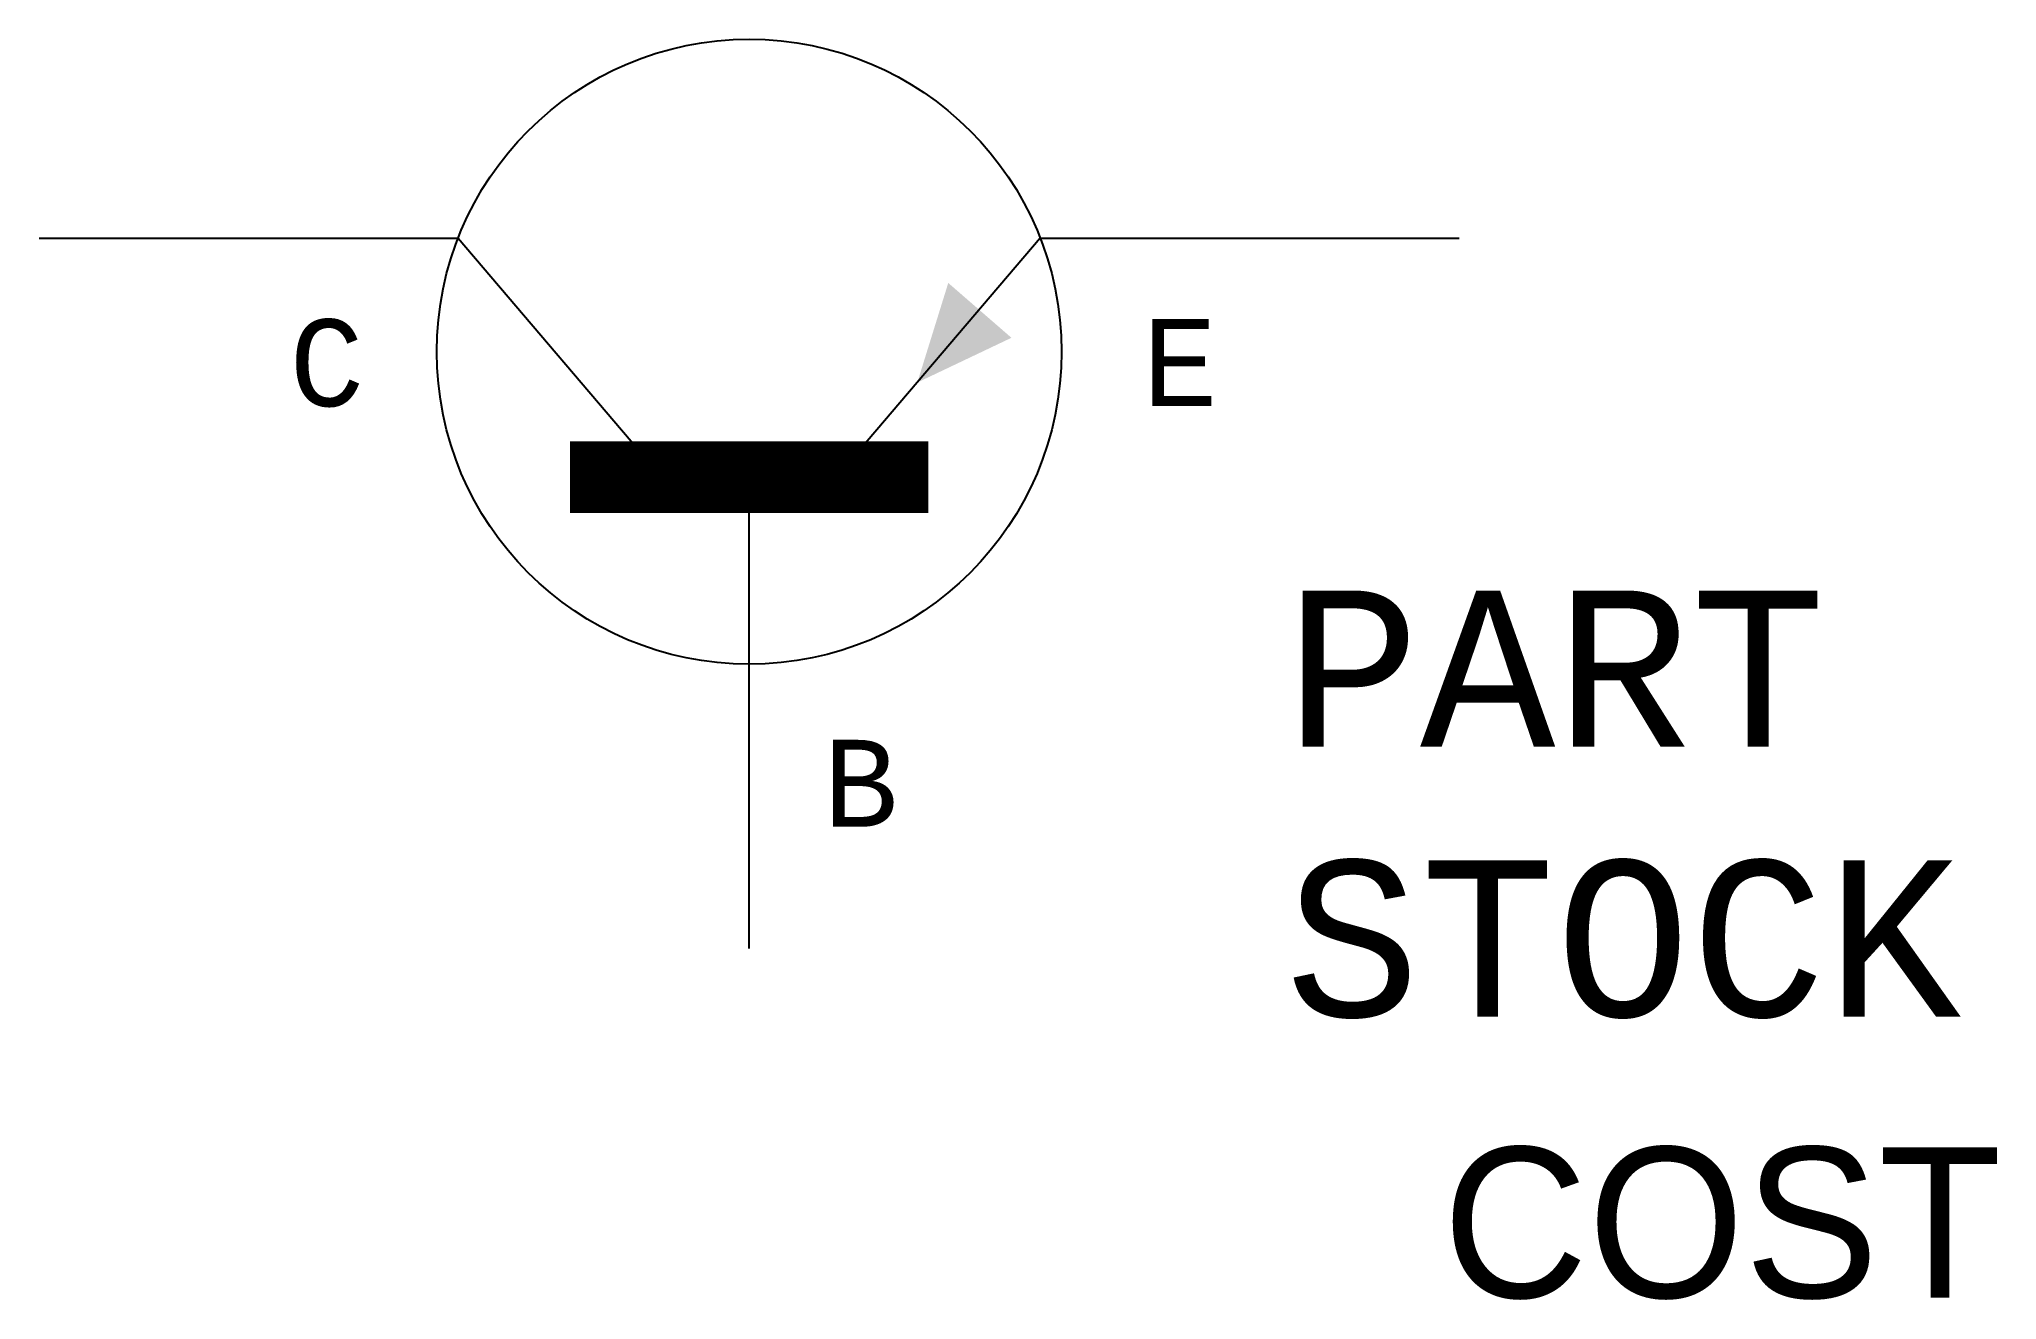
# Model space of a CAD drawing. Extents: x 0 to 1.38, y -0.75 to 0.14.
import ezdxf
from ezdxf.enums import TextEntityAlignment as Align

# ---------------------------------------------------------------- set-up
doc = ezdxf.new("R2010")
doc.units = 0
doc.header["$MEASUREMENT"] = 0
doc.layers.get('0').update_dxf_attribs({"linetype": 'CONTINUOUS'})
doc.styles.add('MONOTXT', font='monotxt')
doc.styles.add('TXT', font='txt')

msp = doc.modelspace()

# ---------------------------------------------------------------- linework, layer by layer
for p, q in [((0, 0), (0.2951, 0)), ((0.2951, 0), (0.44, -0.17)), ((0.7049, 0), (0.56, -0.17)), ((0.7049, 0), (1, 0)), ((0.5, -0.5), (0.5, -0.1684))]:
    msp.add_line(p, q)
at = {"const_width": 0.0505}
msp.add_lwpolyline([(0.3739, -0.1684), (0.6261, -0.1684)], dxfattribs=at)
msp.add_circle((0.5, -0.08), 0.22)
at = {"color": 220}
msp.add_solid([(0.6847, -0.0702), (0.6184, -0.1017), (0.6402, -0.0316)], dxfattribs=at)

# ---------------------------------------------------------------- texts
at = {"style": 'MONOTXT'}
for s, p in [('C', (0.2026, -0.1184)), ('E', (0.8035, -0.1182)), ('B', (0.5785, -0.4144))]:
    msp.add_text(s, height=0.0612, dxfattribs=at).set_placement(p, align=Align.CENTER)
for tag, p, s, height, style, flags in [('PART', (0.8773, -0.3581), 'XXXXX', 0.11, 'MONOTXT', 8), ('STOCK', (0.8773, -0.5481), 'XXXXXXX', 0.11, 'MONOTXT', 8), ('COST', (0.9883, -0.7459), 'XX.XX', 0.10595, 'TXT', 9)]:
    msp.add_attdef(tag, p, s, height=height, dxfattribs=dict(style=style, flags=flags))

doc.saveas('drawing.dxf')
